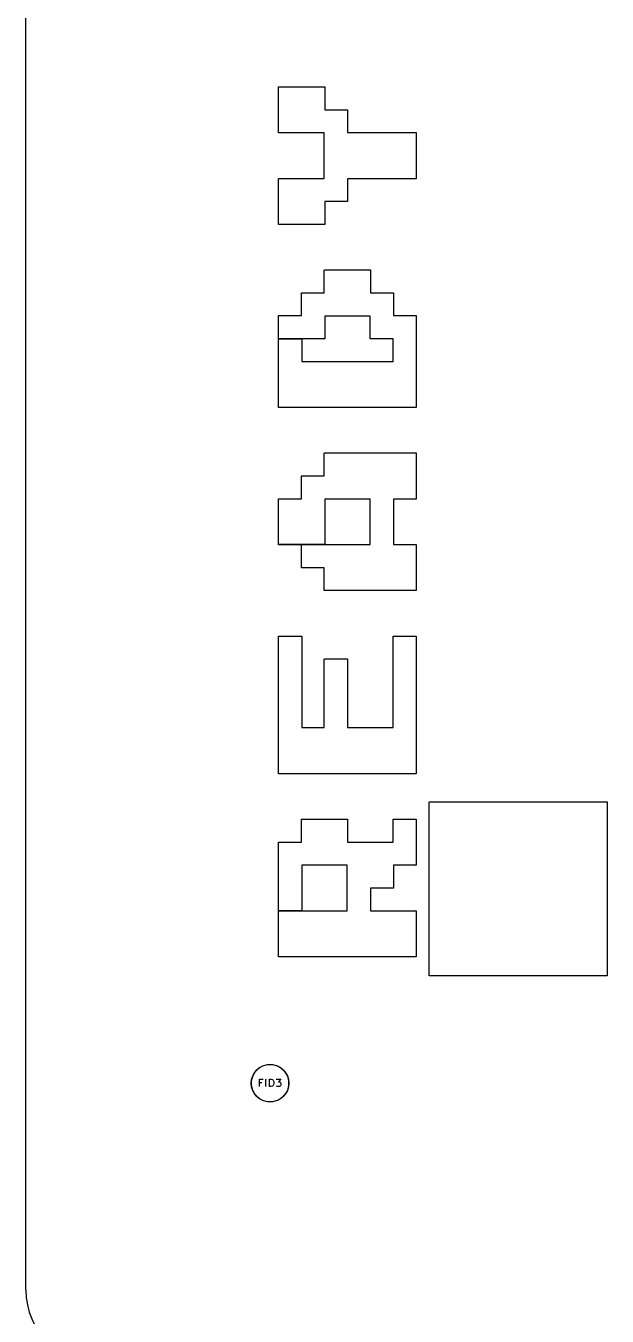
# Model space of a CAD drawing. Header units: millimetres. Extents: x 132 to 276, y -210 to -42.
# Drawn here: x 132.5 to 147.97, y -133.21 to -98.83 of the extents above; entities that cross this region are included whole.
import ezdxf

# ---------------------------------------------------------------- set-up
doc = ezdxf.new("R2010")
doc.units = ezdxf.units.MM
for name, color, linetype in [('BLACK', 7, 'CONTINUOUS'), ('GRAY3', 9, 'CONTINUOUS'), ('LYELLOW', 51, 'CONTINUOUS'), ('WHITE', 7, 'CONTINUOUS')]:
    doc.layers.add(name, color=color, linetype=linetype)

msp = doc.modelspace()

# ---------------------------------------------------------------- linework, layer by layer
at = {"layer": 'BLACK', "linetype": 'CONTINUOUS'}
for p, q in [((138.504278, -126.934737), (138.53806, -126.808658)), ((138.53806, -126.808658), (138.603323, -126.695619)), ((138.603323, -126.695619), (138.695619, -126.603323)), ((138.695619, -126.603323), (138.808658, -126.53806)), ((138.808658, -126.53806), (138.934737, -126.504278)), ((138.934737, -126.504278), (139.065263, -126.504278)), ((139.065263, -126.504278), (139.191342, -126.53806)), ((139.191342, -126.53806), (139.304381, -126.603323)), ((139.304381, -126.603323), (139.396677, -126.695619)), ((139.396677, -126.695619), (139.46194, -126.808658)), ((139.46194, -126.808658), (139.495722, -126.934737)), ((138.504278, -127.065263), (138.504278, -126.934737)), ((138.53806, -127.191342), (138.504278, -127.065263)), ((139.495722, -127.065263), (139.46194, -127.191342)), ((139.495722, -126.934737), (139.495722, -127.065263)), ((138.603323, -127.304381), (138.53806, -127.191342)), ((138.695619, -127.396677), (138.603323, -127.304381)), ((138.808658, -127.46194), (138.695619, -127.396677)), ((138.934737, -127.495722), (138.808658, -127.46194)), ((139.065263, -127.495722), (138.934737, -127.495722)), ((139.191342, -127.46194), (139.065263, -127.495722)), ((139.304381, -127.396677), (139.191342, -127.46194)), ((139.396677, -127.304381), (139.304381, -127.396677)), ((139.46194, -127.191342), (139.396677, -127.304381))]:
    msp.add_line(p, q, dxfattribs=at)
at = {"layer": 'GRAY3', "linetype": 'CONTINUOUS'}
for p, q in [((138.719048, -127.090443), (138.719048, -126.890443)), ((138.719048, -126.890443), (138.814286, -126.890443)), ((138.785714, -126.985681), (138.719048, -126.985681)), ((138.890477, -127.090443), (138.890477, -126.890443)), ((138.985715, -127.090443), (138.985715, -126.890443)), ((138.985715, -126.890443), (139.033334, -126.890443)), ((139.033334, -127.090443), (138.985715, -127.090443)), ((139.033334, -126.890443), (139.061905, -126.899967)), ((139.061905, -127.08092), (139.033334, -127.090443)), ((139.061905, -126.899967), (139.080953, -126.919015)), ((139.080953, -127.061872), (139.061905, -127.08092)), ((139.080953, -126.919015), (139.090476, -126.938062)), ((139.090476, -127.042824), (139.080953, -127.061872)), ((139.090476, -126.938062), (139.1, -126.976158)), ((139.1, -127.004729), (139.090476, -127.042824)), ((139.1, -126.976158), (139.1, -127.004729)), ((139.166667, -126.890443), (139.290476, -126.890443)), ((139.176191, -127.08092), (139.166667, -127.071396)), ((139.195238, -127.090443), (139.176191, -127.08092)), ((139.252381, -127.090443), (139.195238, -127.090443)), ((139.290476, -126.890443), (139.22381, -126.966634)), ((139.22381, -126.966634), (139.252381, -126.966634)), ((139.252381, -126.966634), (139.271429, -126.976158)), ((139.271429, -127.08092), (139.252381, -127.090443)), ((139.271429, -126.976158), (139.280953, -126.985681)), ((139.280953, -127.071396), (139.271429, -127.08092)), ((139.280953, -126.985681), (139.290476, -127.004729)), ((139.290476, -127.052348), (139.280953, -127.071396)), ((139.290476, -127.004729), (139.290476, -127.052348))]:
    msp.add_line(p, q, dxfattribs=at)
at = {"layer": 'GRAY3'}
msp.add_circle((139, -127), 0.5, dxfattribs=at)
at = {"layer": 'LYELLOW', "linetype": 'CONTINUOUS'}
for p, q in [((139.2262, -100.4636), (139.226581, -100.461687)), ((139.2262, -101.6828), (139.2262, -100.4636)), ((139.226581, -100.461687), (139.229287, -100.458981)), ((139.229287, -100.458981), (139.2312, -100.4586)), ((139.2312, -100.4586), (140.4504, -100.4586)), ((140.4504, -100.4586), (140.452313, -100.458981)), ((140.452313, -100.458981), (140.455019, -100.461687)), ((140.455019, -100.461687), (140.4554, -100.4636)), ((140.4554, -100.4636), (140.4554, -101.0682)), ((140.4554, -101.0682), (141.06, -101.0682)), ((141.06, -101.0682), (141.061913, -101.068581)), ((141.061913, -101.068581), (141.064619, -101.071287)), ((141.064619, -101.071287), (141.065, -101.0732)), ((141.065, -101.0732), (141.065, -101.6778)), ((139.226581, -101.684713), (139.2262, -101.6828)), ((139.229287, -101.687419), (139.226581, -101.684713)), ((139.2312, -101.6878), (139.229287, -101.687419)), ((140.4454, -101.6878), (139.2312, -101.6878)), ((140.4454, -102.897), (140.4454, -101.6878)), ((141.065, -101.6778), (142.8888, -101.6778)), ((142.8888, -101.6778), (142.890713, -101.678181)), ((142.890713, -101.678181), (142.893419, -101.680887)), ((142.893419, -101.680887), (142.8938, -101.6828)), ((142.8938, -101.6828), (142.8938, -102.902)), ((139.2262, -102.902), (139.226581, -102.900087)), ((139.2262, -104.1212), (139.2262, -102.902)), ((139.226581, -102.900087), (139.229287, -102.897381)), ((139.229287, -102.897381), (139.2312, -102.897)), ((139.2312, -102.897), (140.4454, -102.897)), ((142.8888, -102.907), (141.065, -102.907)), ((141.065, -102.907), (141.065, -103.5116)), ((142.890713, -102.906619), (142.8888, -102.907)), ((142.893419, -102.903913), (142.890713, -102.906619)), ((142.8938, -102.902), (142.893419, -102.903913)), ((141.06, -103.5166), (140.4554, -103.5166)), ((140.4554, -103.5166), (140.4554, -104.1212)), ((141.061913, -103.516219), (141.06, -103.5166)), ((141.064619, -103.513513), (141.061913, -103.516219)), ((141.065, -103.5116), (141.064619, -103.513513)), ((139.226581, -104.123113), (139.2262, -104.1212)), ((139.229287, -104.125819), (139.226581, -104.123113)), ((139.2312, -104.1262), (139.229287, -104.125819)), ((140.4504, -104.1262), (139.2312, -104.1262)), ((140.452313, -104.125819), (140.4504, -104.1262)), ((140.455019, -104.123113), (140.452313, -104.125819)), ((140.4554, -104.1212), (140.455019, -104.123113)), ((140.4454, -105.3404), (140.445781, -105.338487)), ((140.4454, -105.945), (140.4454, -105.3404)), ((140.445781, -105.338487), (140.448487, -105.335781)), ((140.448487, -105.335781), (140.4504, -105.3354)), ((140.4504, -105.3354), (141.6696, -105.3354)), ((141.6696, -105.3354), (141.671513, -105.335781)), ((141.671513, -105.335781), (141.674219, -105.338487)), ((141.674219, -105.338487), (141.6746, -105.3404)), ((141.6746, -105.3404), (141.6746, -105.945)), ((139.8358, -105.95), (139.836181, -105.948087)), ((139.8358, -106.5546), (139.8358, -105.95)), ((139.836181, -105.948087), (139.838887, -105.945381)), ((139.838887, -105.945381), (139.8408, -105.945)), ((139.8408, -105.945), (140.4454, -105.945)), ((141.6746, -105.945), (142.2792, -105.945)), ((142.2792, -105.945), (142.281113, -105.945381)), ((142.281113, -105.945381), (142.283819, -105.948087)), ((142.283819, -105.948087), (142.2842, -105.95)), ((142.2842, -105.95), (142.2842, -106.5546)), ((139.229287, -106.554981), (139.2312, -106.5546)), ((139.2312, -106.5546), (139.8358, -106.5546)), ((142.2842, -106.5546), (142.8888, -106.5546)), ((142.8888, -106.5546), (142.890713, -106.554981)), ((139.2262, -106.5596), (139.226581, -106.557687)), ((139.2262, -107.1692), (139.2262, -106.5596)), ((139.226581, -106.557687), (139.229287, -106.554981)), ((141.6646, -106.5646), (140.4554, -106.5646)), ((140.4554, -106.5646), (140.4554, -107.1692)), ((141.6646, -107.1692), (141.6646, -106.5646)), ((142.890713, -106.554981), (142.893419, -106.557687)), ((142.893419, -106.557687), (142.8938, -106.5596)), ((142.8938, -106.5596), (142.8938, -108.998)), ((139.2262, -107.1742), (139.2262, -107.1692)), ((139.2262, -108.998), (139.2262, -107.1742)), ((139.2262, -107.1742), (139.8458, -107.1742)), ((139.8458, -107.1742), (139.2262, -107.1742)), ((139.8458, -107.1742), (139.8458, -107.7738)), ((140.4504, -107.1742), (139.8458, -107.1742)), ((140.452313, -107.173819), (140.4504, -107.1742)), ((140.455019, -107.171113), (140.452313, -107.173819)), ((140.4554, -107.1692), (140.455019, -107.171113)), ((141.664981, -107.171113), (141.6646, -107.1692)), ((141.667687, -107.173819), (141.664981, -107.171113)), ((141.6696, -107.1742), (141.667687, -107.173819)), ((142.2742, -107.1742), (141.6696, -107.1742)), ((142.2742, -107.7738), (142.2742, -107.1742)), ((139.8458, -107.7738), (142.2742, -107.7738)), ((139.226581, -108.999913), (139.2262, -108.998)), ((139.229287, -109.002619), (139.226581, -108.999913)), ((139.2312, -109.003), (139.229287, -109.002619)), ((139.8408, -109.003), (139.2312, -109.003)), ((142.8888, -109.003), (139.8408, -109.003)), ((142.890713, -109.002619), (142.8888, -109.003)), ((142.893419, -108.999913), (142.890713, -109.002619)), ((142.8938, -108.998), (142.893419, -108.999913)), ((140.4454, -110.2172), (140.445781, -110.215287)), ((140.4454, -110.8218), (140.4454, -110.2172)), ((140.445781, -110.215287), (140.448487, -110.212581)), ((140.448487, -110.212581), (140.4504, -110.2122)), ((140.4504, -110.2122), (142.8888, -110.2122)), ((142.8888, -110.2122), (142.890713, -110.212581)), ((142.890713, -110.212581), (142.893419, -110.215287)), ((142.893419, -110.215287), (142.8938, -110.2172)), ((142.8938, -110.2172), (142.8938, -111.4364)), ((139.8358, -110.8268), (139.836181, -110.824887)), ((139.8358, -111.4314), (139.8358, -110.8268)), ((139.836181, -110.824887), (139.838887, -110.822181)), ((139.838887, -110.822181), (139.8408, -110.8218)), ((139.8408, -110.8218), (140.4454, -110.8218)), ((139.2262, -111.4364), (139.226581, -111.434487)), ((139.2262, -112.6506), (139.2262, -111.4364)), ((139.226581, -111.434487), (139.229287, -111.431781)), ((139.229287, -111.431781), (139.2312, -111.4314)), ((139.2312, -111.4314), (139.8358, -111.4314)), ((141.6646, -111.4414), (140.4554, -111.4414)), ((140.4554, -111.4414), (140.4554, -112.6506)), ((141.6646, -112.6506), (141.6646, -111.4414)), ((142.8888, -111.4414), (142.2842, -111.4414)), ((142.2842, -111.4414), (142.2842, -112.6506)), ((142.890713, -111.441019), (142.8888, -111.4414)), ((142.893419, -111.438313), (142.890713, -111.441019)), ((142.8938, -111.4364), (142.893419, -111.438313)), ((139.2262, -112.6556), (139.2262, -112.6506)), ((139.2262, -112.6506), (140.4554, -112.6506)), ((140.4554, -112.6506), (139.2262, -112.6506)), ((139.226581, -112.657513), (139.2262, -112.6556)), ((139.229287, -112.660219), (139.226581, -112.657513)), ((139.2312, -112.6606), (139.229287, -112.660219)), ((139.8358, -112.6606), (139.2312, -112.6606)), ((139.8358, -113.2652), (139.8358, -112.6606)), ((140.4554, -112.6506), (141.6646, -112.6506)), ((142.2842, -112.6506), (142.8888, -112.6506)), ((142.8888, -112.6506), (142.890713, -112.650981)), ((142.890713, -112.650981), (142.893419, -112.653687)), ((142.893419, -112.653687), (142.8938, -112.6556)), ((142.8938, -112.6556), (142.8938, -113.8748)), ((139.836181, -113.267113), (139.8358, -113.2652)), ((139.838887, -113.269819), (139.836181, -113.267113)), ((139.8408, -113.2702), (139.838887, -113.269819)), ((140.4454, -113.2702), (139.8408, -113.2702)), ((140.4454, -113.8748), (140.4454, -113.2702)), ((140.445781, -113.876713), (140.4454, -113.8748)), ((140.448487, -113.879419), (140.445781, -113.876713)), ((140.4504, -113.8798), (140.448487, -113.879419)), ((142.8888, -113.8798), (140.4504, -113.8798)), ((142.890713, -113.879419), (142.8888, -113.8798)), ((142.893419, -113.876713), (142.890713, -113.879419)), ((142.8938, -113.8748), (142.893419, -113.876713)), ((139.2262, -115.094), (139.226581, -115.092087)), ((139.2262, -118.7516), (139.2262, -115.094)), ((139.226581, -115.092087), (139.229287, -115.089381)), ((139.229287, -115.089381), (139.2312, -115.089)), ((139.2312, -115.089), (139.8408, -115.089)), ((139.8408, -115.089), (139.842713, -115.089381)), ((139.842713, -115.089381), (139.845419, -115.092087)), ((139.845419, -115.092087), (139.8458, -115.094)), ((139.8458, -115.094), (139.8458, -117.5274)), ((142.2742, -115.094), (142.274581, -115.092087)), ((142.2742, -117.5274), (142.2742, -115.094)), ((142.274581, -115.092087), (142.277287, -115.089381)), ((142.277287, -115.089381), (142.2792, -115.089)), ((142.2792, -115.089), (142.8888, -115.089)), ((142.8888, -115.089), (142.890713, -115.089381)), ((142.890713, -115.089381), (142.893419, -115.092087)), ((142.893419, -115.092087), (142.8938, -115.094)), ((142.8938, -115.094), (142.8938, -118.7516)), ((140.4454, -115.7036), (140.445781, -115.701687)), ((140.4454, -117.5274), (140.4454, -115.7036)), ((140.445781, -115.701687), (140.448487, -115.698981)), ((140.448487, -115.698981), (140.4504, -115.6986)), ((140.4504, -115.6986), (141.06, -115.6986)), ((141.06, -115.6986), (141.061913, -115.698981)), ((141.061913, -115.698981), (141.064619, -115.701687)), ((141.064619, -115.701687), (141.065, -115.7036)), ((141.065, -115.7036), (141.065, -117.5274)), ((139.8458, -117.5274), (140.4454, -117.5274)), ((141.065, -117.5274), (142.2742, -117.5274)), ((139.226581, -118.753513), (139.2262, -118.7516)), ((139.229287, -118.756219), (139.226581, -118.753513)), ((139.2312, -118.7566), (139.229287, -118.756219)), ((142.8888, -118.7566), (139.2312, -118.7566)), ((142.890713, -118.756219), (142.8888, -118.7566)), ((142.893419, -118.753513), (142.890713, -118.756219)), ((142.8938, -118.7516), (142.893419, -118.753513)), ((143.2394, -119.5136), (143.239781, -119.511687)), ((143.2394, -124.1364), (143.2394, -119.5136)), ((143.239781, -119.511687), (143.242487, -119.508981)), ((143.242487, -119.508981), (143.2444, -119.5086)), ((143.2444, -119.5086), (147.9688, -119.5086)), ((147.9688, -119.5086), (147.970713, -119.508981)), ((147.970713, -119.508981), (147.973419, -119.511687)), ((147.973419, -119.511687), (147.9738, -119.5136)), ((147.9738, -119.5136), (147.9738, -124.1364)), ((139.8358, -119.9708), (139.836181, -119.968887)), ((139.8358, -120.5754), (139.8358, -119.9708)), ((139.836181, -119.968887), (139.838887, -119.966181)), ((139.838887, -119.966181), (139.8408, -119.9658)), ((139.8408, -119.9658), (141.06, -119.9658)), ((141.06, -119.9658), (141.061913, -119.966181)), ((141.061913, -119.966181), (141.064619, -119.968887)), ((141.064619, -119.968887), (141.065, -119.9708)), ((141.065, -119.9708), (141.065, -120.5754)), ((142.2742, -119.9708), (142.274581, -119.968887)), ((142.2742, -120.5754), (142.2742, -119.9708)), ((142.274581, -119.968887), (142.277287, -119.966181)), ((142.277287, -119.966181), (142.2792, -119.9658)), ((142.2792, -119.9658), (142.8888, -119.9658)), ((142.8888, -119.9658), (142.890713, -119.966181)), ((142.890713, -119.966181), (142.893419, -119.968887)), ((142.893419, -119.968887), (142.8938, -119.9708)), ((142.8938, -119.9708), (142.8938, -121.19)), ((139.2262, -120.5804), (139.226581, -120.578487)), ((139.2262, -122.4042), (139.2262, -120.5804)), ((139.226581, -120.578487), (139.229287, -120.575781)), ((139.229287, -120.575781), (139.2312, -120.5754)), ((139.2312, -120.5754), (139.8358, -120.5754)), ((141.065, -120.5754), (142.2742, -120.5754)), ((141.055, -121.195), (139.8458, -121.195)), ((139.8458, -121.195), (139.8458, -122.4042)), ((141.055, -122.4042), (141.055, -121.195)), ((142.8888, -121.195), (142.2842, -121.195)), ((142.2842, -121.195), (142.2842, -121.7996)), ((142.890713, -121.194619), (142.8888, -121.195)), ((142.893419, -121.191913), (142.890713, -121.194619)), ((142.8938, -121.19), (142.893419, -121.191913)), ((142.2792, -121.8046), (141.6746, -121.8046)), ((141.6746, -121.8046), (141.6746, -122.4042)), ((142.281113, -121.804219), (142.2792, -121.8046)), ((142.283819, -121.801513), (142.281113, -121.804219)), ((142.2842, -121.7996), (142.283819, -121.801513)), ((139.2262, -122.4092), (139.2262, -122.4042)), ((139.2262, -122.4042), (139.8458, -122.4042)), ((139.8458, -122.4042), (139.2262, -122.4042)), ((139.2262, -123.6284), (139.2262, -122.4092)), ((139.8458, -122.4042), (141.055, -122.4042)), ((141.6746, -122.4042), (142.8888, -122.4042)), ((142.8888, -122.4042), (142.890713, -122.404581)), ((142.890713, -122.404581), (142.893419, -122.407287)), ((142.893419, -122.407287), (142.8938, -122.4092)), ((142.8938, -122.4092), (142.8938, -123.6284)), ((139.226581, -123.630313), (139.2262, -123.6284)), ((139.229287, -123.633019), (139.226581, -123.630313)), ((139.2312, -123.6334), (139.229287, -123.633019)), ((139.8408, -123.6334), (139.2312, -123.6334)), ((142.8888, -123.6334), (139.8408, -123.6334)), ((142.890713, -123.633019), (142.8888, -123.6334)), ((142.893419, -123.630313), (142.890713, -123.633019)), ((142.8938, -123.6284), (142.893419, -123.630313)), ((143.239781, -124.138313), (143.2394, -124.1364)), ((143.242487, -124.141019), (143.239781, -124.138313)), ((143.2444, -124.1414), (143.242487, -124.141019)), ((147.9688, -124.1414), (143.2444, -124.1414)), ((147.970713, -124.141019), (147.9688, -124.1414)), ((147.973419, -124.138313), (147.970713, -124.141019)), ((147.9738, -124.1364), (147.973419, -124.138313))]:
    msp.add_line(p, q, dxfattribs=at)
at = {"layer": 'WHITE', "linetype": 'CONTINUOUS'}
msp.add_line((132.5, -132.5), (132.5, -49.5), dxfattribs=at)
at = {"layer": 'WHITE'}
msp.add_arc((134.5, -132.5), 2, -180, -90, dxfattribs=at)

doc.saveas('drawing.dxf')
